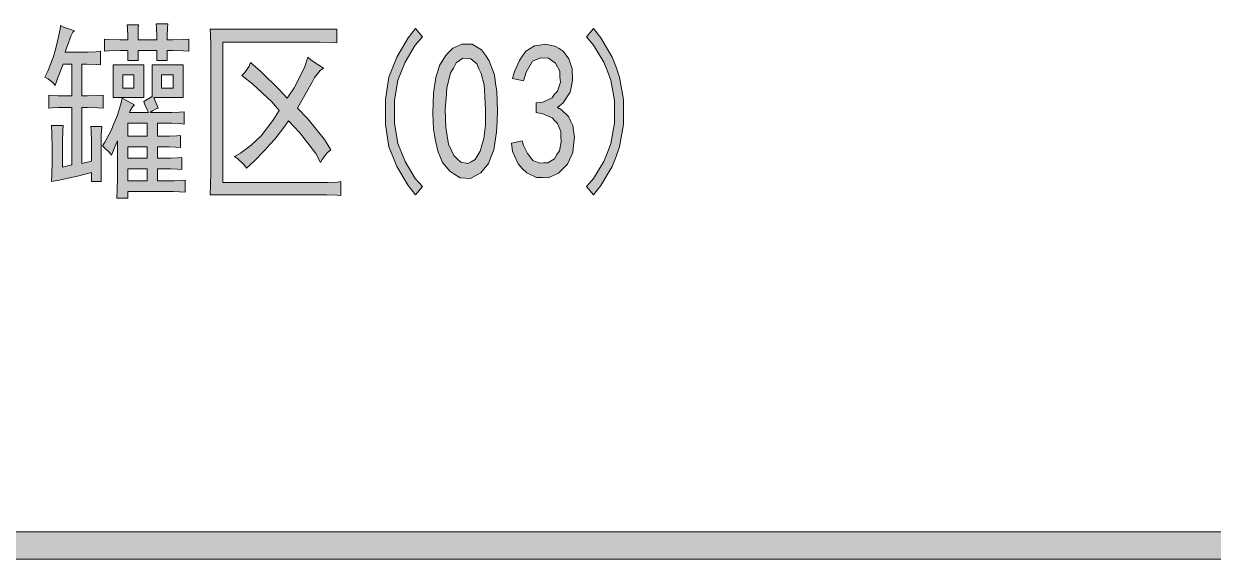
# Model space of a CAD drawing. Header units: millimetres. Extents: x 568 to 3948041, y -25191 to 63890.
# Drawn here: x 3942397 to 3945219, y -15751 to -14482 of the extents above; entities that cross this region are included whole.
import ezdxf

# ---------------------------------------------------------------- set-up
doc = ezdxf.new("R2010")
doc.units = ezdxf.units.MM

msp = doc.modelspace()

# ---------------------------------------------------------------- hatches: boundary and pattern name
h = msp.add_hatch(color=0)
h.dxf.hatch_style = 2
h.paths.add_polyline_path([(3942580.4, -14855.6), (3942557.6, -14855.6), (3942557.6, -14834.3), (3942524.2, -14842.7), (3942477.1, -14853.3), (3942462.7, -14855.6), (3942463.4, -14839.6), (3942464.2, -14808.5), (3942464.2, -14793.3), (3942464.2, -14776.6), (3942463.4, -14741.6), (3942462.7, -14722.6), (3942490, -14722.6), (3942489.3, -14734.8), (3942488.5, -14759.1), (3942488.5, -14771.3), (3942488.5, -14821.4), (3942511.3, -14816.1), (3942511.3, -14680.1), (3942483.9, -14680.1), (3942478.6, -14680.1), (3942464.9, -14680.8), (3942456.6, -14681.6), (3942456.6, -14651.2), (3942464.9, -14652), (3942478.6, -14652.7), (3942483.9, -14652.7), (3942511.3, -14652.7), (3942511.3, -14577.5), (3942490, -14577.5), (3942485.5, -14588.9), (3942476.3, -14614), (3942471, -14627.7), (3942467.2, -14622.3), (3942455.1, -14612.5), (3942446.7, -14607.9), (3942454.3, -14594.2), (3942466.5, -14561.6), (3942471.8, -14542.6), (3942477.1, -14522.8), (3942483.2, -14494.7), (3942483.9, -14485.6), (3942491.5, -14489.4), (3942508.2, -14495.5), (3942517.4, -14498.5), (3942513.6, -14501.5), (3942508.2, -14511.4), (3942506, -14518.3), (3942503.7, -14524.3), (3942498.4, -14539.5), (3942495.3, -14548.6), (3942541.7, -14548.6), (3942550, -14548.6), (3942569, -14547.9), (3942578.9, -14546.4), (3942578.9, -14579), (3942568.3, -14578.3), (3942546.2, -14577.5), (3942534.8, -14577.5), (3942534.8, -14652.7), (3942547.8, -14652.7), (3942572.8, -14652), (3942585, -14651.2), (3942585, -14681.6), (3942572.8, -14680.8), (3942547.8, -14680.1), (3942534.8, -14680.1), (3942534.8, -14813), (3942557.6, -14807), (3942557.6, -14769.7), (3942557.6, -14759.1), (3942556.9, -14736.3), (3942556.1, -14724.9), (3942581.9, -14724.9), (3942580.4, -14744.7)])
h = msp.add_hatch(color=0)
h.dxf.hatch_style = 2
h.paths.add_polyline_path([(3942738.5, -14481.8), (3942737.7, -14491.7), (3942736.9, -14510.7), (3942736.9, -14519.8), (3942749.8, -14519.8), (3942775.7, -14519), (3942788.6, -14518.3), (3942788.6, -14546.4), (3942775.7, -14545.6), (3942749.8, -14544.8), (3942736.9, -14544.8), (3942736.9, -14568.4), (3942712.6, -14568.4), (3942712.6, -14544.8), (3942668.6, -14544.8), (3942668.6, -14568.4), (3942643.5, -14568.4), (3942643.5, -14544.8), (3942626, -14544.8), (3942598.7, -14545.6), (3942588.8, -14546.4), (3942588.8, -14518.3), (3942598.7, -14519), (3942626, -14519.8), (3942643.5, -14519.8), (3942643.5, -14510.7), (3942642.7, -14493.2), (3942642, -14484.1), (3942669.3, -14484.1), (3942668.6, -14493.2), (3942668.6, -14510.7), (3942668.6, -14519.8), (3942712.6, -14519.8), (3942712.6, -14510.7), (3942711.9, -14491.7), (3942711.1, -14481.8)])
h = msp.add_hatch(color=0)
h.dxf.hatch_style = 2
h.paths.add_polyline_path([(3943139.6, -14526.6), (3943129, -14525.9), (3943100.1, -14525.1), (3943082.6, -14525.1), (3942869.1, -14525.1), (3942869.1, -14857.9), (3943103.9, -14857.9), (3943118.3, -14857.9), (3943141.1, -14857.1), (3943149.5, -14855.6), (3943149.5, -14888.3), (3943140.4, -14887.5), (3943116, -14886.7), (3943100.9, -14886.7), (3942839.5, -14886.7), (3942840.3, -14864.7), (3942841, -14833.6), (3942841, -14823.7), (3942841, -14550.2), (3942841, -14535), (3942840.3, -14506.9), (3942839.5, -14494.7), (3943139.6, -14494.7)])
h = msp.add_hatch(color=0)
h.dxf.hatch_style = 2
h.paths.add_polyline_path([(3943342.5, -14867), (3943326.5, -14886.7), (3943309, -14864.7), (3943281.7, -14819.9), (3943272.6, -14796.3), (3943263.4, -14773.5), (3943255.1, -14720.3), (3943255.1, -14690.7), (3943255.1, -14661.1), (3943263.4, -14607.9), (3943272.6, -14584.4), (3943281.7, -14560.8), (3943309, -14515.2), (3943326.5, -14493.2), (3943342.5, -14512.9), (3943325.7, -14532.7), (3943301.4, -14573), (3943293.1, -14594.2), (3943284.7, -14615.5), (3943276.4, -14663.4), (3943276.4, -14690.7), (3943276.4, -14717.3), (3943284.7, -14765.2), (3943293.1, -14786.4), (3943301.4, -14807.7), (3943325.7, -14848)])
h = msp.add_hatch(color=0)
h.dxf.hatch_style = 2
h.paths.add_polyline_path([(3943819.6, -14690.7), (3943819.6, -14720.3), (3943810.5, -14773.5), (3943802.1, -14796.3), (3943793, -14819.9), (3943765.6, -14864.7), (3943748.2, -14886.7), (3943732.2, -14867), (3943748.9, -14848), (3943773.2, -14807.7), (3943781.6, -14786.4), (3943789.9, -14765.2), (3943798.3, -14717.3), (3943798.3, -14690.7), (3943798.3, -14663.4), (3943789.9, -14615.5), (3943781.6, -14594.2), (3943773.2, -14573), (3943748.9, -14532.7), (3943732.2, -14512.9), (3943748.2, -14493.2), (3943765.6, -14515.2), (3943793, -14560.8), (3943802.1, -14584.4), (3943810.5, -14607.9), (3943819.6, -14661.1)])
h = msp.add_hatch(color=0)
h.paths.add_polyline_path([(3943368.3, -14670.2), (3943369, -14645.9), (3943374.4, -14607.9), (3943378.9, -14594.2), (3943383.5, -14580.6), (3943397.2, -14557.8), (3943405.5, -14548.6), (3943414.6, -14539.5), (3943435.9, -14530.4), (3943448.1, -14530.4), (3943461, -14530.4), (3943483, -14543.3), (3943492.1, -14556.2), (3943501.2, -14569.9), (3943513.4, -14602.6), (3943516.4, -14622.3), (3943519.5, -14642.1), (3943521, -14687.7), (3943520.2, -14712.8), (3943518.7, -14738.6), (3943511.9, -14780.4), (3943505.8, -14796.3), (3943499.7, -14813), (3943481.5, -14835.1), (3943469.3, -14841.1), (3943456.4, -14848), (3943432.1, -14846.5), (3943419.9, -14838.9), (3943407.8, -14831.3), (3943390.3, -14810.8), (3943385.8, -14798.6), (3943380.4, -14785.7), (3943373.6, -14759.1), (3943371.3, -14745.4), (3943369, -14731.7), (3943367.5, -14693.8)])
h.paths.add_polyline_path([(3943398.7, -14658.8), (3943396.4, -14683.9), (3943397.9, -14727.9), (3943401.7, -14746.9), (3943404.8, -14766.7), (3943416.9, -14794), (3943425.3, -14801.6), (3943433.6, -14810), (3943450.3, -14813), (3943458.7, -14808.5), (3943467.8, -14803.2), (3943480, -14783.4), (3943483.8, -14769), (3943488.3, -14753.8), (3943492.1, -14721.9), (3943492.1, -14703.6), (3943492.1, -14686.2), (3943490.6, -14654.3), (3943489.8, -14639.8), (3943489.1, -14626.1), (3943482.2, -14599.5), (3943476.9, -14588.2), (3943471.6, -14576.8), (3943457.2, -14564.6), (3943448.1, -14563.8), (3943438.9, -14563.1), (3943423, -14574.5), (3943416.1, -14586.6), (3943409.3, -14598), (3943401, -14634.5)])
h = msp.add_hatch(color=0)
h.dxf.hatch_style = 2
h.paths.add_polyline_path([(3943553.7, -14764.4), (3943579.5, -14759.1), (3943582.5, -14770.5), (3943591.7, -14789.5), (3943598.5, -14797.1), (3943604.6, -14805.4), (3943621.3, -14812.3), (3943630.4, -14811.5), (3943640.3, -14811.5), (3943656.2, -14801.6), (3943661.5, -14791.8), (3943667.6, -14782.6), (3943672.2, -14761.4), (3943671.4, -14749.2), (3943670.7, -14737.1), (3943663.1, -14718.1), (3943656.2, -14711.2), (3943650.2, -14704.4), (3943628.1, -14695.3), (3943612.9, -14692.2), (3943612.9, -14668.7), (3943628.1, -14667.2), (3943650.2, -14657.3), (3943656.2, -14648.9), (3943663.1, -14641.3), (3943669.9, -14620.1), (3943669.1, -14607.1), (3943668.4, -14594.2), (3943658.5, -14575.2), (3943650.2, -14569.2), (3943641.8, -14563.1), (3943623.6, -14562.3), (3943613.7, -14566.1), (3943603.8, -14570.7), (3943588.6, -14596.5), (3943582.5, -14617), (3943556.7, -14611.7), (3943561.3, -14595), (3943572.7, -14568.4), (3943580.3, -14557.8), (3943587.9, -14546.4), (3943608.4, -14534.2), (3943621.3, -14532.7), (3943634.2, -14530.4), (3943657, -14535), (3943666.9, -14540.3), (3943676.7, -14546.4), (3943689.7, -14564.6), (3943694.2, -14576.8), (3943698, -14588.2), (3943698.8, -14614.7), (3943696.5, -14629.2), (3943693.5, -14643.6), (3943676.7, -14668.7), (3943663.1, -14680.1), (3943672.9, -14685.4), (3943688.9, -14701.4), (3943694.2, -14712), (3943699.5, -14722.6), (3943703.3, -14751.5), (3943701.1, -14769), (3943699.5, -14786.4), (3943686.6, -14814.6), (3943676, -14825.2), (3943665.3, -14835.8), (3943641, -14846.5), (3943627.4, -14845.7), (3943613.7, -14845.7), (3943590.1, -14835.1), (3943579.5, -14824.4), (3943569.6, -14813.8), (3943556.7, -14784.2)])
h = msp.add_hatch(color=0)
h.dxf.hatch_style = 2
h.paths.add_polyline_path([(3942934.5, -14573.7), (3942959.5, -14595), (3943002.8, -14637.5), (3943021.8, -14658), (3943038.6, -14633.7), (3943062.9, -14585.1), (3943070.5, -14560.8), (3943078.8, -14567.6), (3943097.1, -14579.8), (3943108.4, -14586.6), (3943100.1, -14592.7), (3943086.4, -14609.4), (3943081.1, -14620.1), (3943075, -14631.5), (3943057.5, -14661.8), (3943046.1, -14681.6), (3943070.5, -14706.7), (3943110, -14756.1), (3943125.2, -14780.4), (3943116.8, -14787.2), (3943104.7, -14803.2), (3943100.9, -14810.8), (3943089.5, -14789.5), (3943051.5, -14740.1), (3943024.9, -14712), (3943014.2, -14727.2), (3942992.2, -14755.3), (3942980.8, -14767.5), (3942969.4, -14780.4), (3942942.1, -14808.5), (3942925.3, -14823.7), (3942919.3, -14815.3), (3942904.8, -14801.6), (3942896.5, -14796.3), (3942910.9, -14788.7), (3942936.7, -14769), (3942948.9, -14757.6), (3942960.3, -14746.9), (3942987.6, -14711.2), (3943002.8, -14686.9), (3942985.4, -14666.4), (3942940.5, -14624.6), (3942914, -14604.1), (3942921.6, -14597.3), (3942931.4, -14582.1)])
h = msp.add_hatch(color=0)
h.paths.add_polyline_path([(3942583.5, -14771.3), (3942589.5, -14762.1), (3942604, -14734.8), (3942611.6, -14716.5), (3942619.2, -14698.3), (3942628.3, -14668.7), (3942630.6, -14658), (3942638.9, -14662.6), (3942653.4, -14671), (3942659.4, -14674), (3942654.9, -14678.6), (3942649.6, -14687.7), (3942648, -14692.2), (3942692.9, -14692.2), (3942689.8, -14685.4), (3942683.7, -14671.7), (3942681.5, -14665.6), (3942701.2, -14654.3), (3942701.2, -14579), (3942774.9, -14579), (3942774.9, -14656.5), (3942705.8, -14656.5), (3942715.7, -14681.6), (3942711.1, -14683.1), (3942702, -14688.4), (3942696.7, -14692.2), (3942741.5, -14692.2), (3942748.3, -14692.2), (3942766.6, -14691.5), (3942777.2, -14690.7), (3942777.2, -14719.6), (3942766.6, -14718.1), (3942748.3, -14717.3), (3942741.5, -14717.3), (3942714.1, -14717.3), (3942714.1, -14747.7), (3942735.4, -14747.7), (3942743, -14747.7), (3942759.7, -14746.9), (3942768.8, -14746.2), (3942768.8, -14775.1), (3942757.4, -14774.3), (3942740.7, -14773.5), (3942735.4, -14773.5), (3942714.1, -14773.5), (3942714.1, -14800.1), (3942738.5, -14800.1), (3942746, -14800.1), (3942762, -14799.4), (3942771.9, -14798.6), (3942771.9, -14826.7), (3942762, -14826), (3942746, -14825.2), (3942738.5, -14825.2), (3942714.1, -14825.2), (3942714.1, -14854.1), (3942749.8, -14854.1), (3942753.6, -14854.1), (3942768.8, -14853.3), (3942780.2, -14852.5), (3942780.2, -14880.7), (3942766.6, -14879.9), (3942751.4, -14879.1), (3942643.5, -14879.1), (3942643.5, -14895.1), (3942617.7, -14895.1), (3942618.4, -14874.6), (3942619.2, -14848), (3942619.2, -14841.1), (3942619.2, -14759.1), (3942616.1, -14765.9), (3942609.3, -14783.4), (3942604.7, -14793.3), (3942600.9, -14787.2), (3942589.5, -14776.6)])
h.paths.add_polyline_path([(3942689.8, -14747.7), (3942689.8, -14717.3), (3942643.5, -14717.3), (3942643.5, -14747.7)])
h.paths.add_polyline_path([(3942689.8, -14854.1), (3942689.8, -14825.2), (3942643.5, -14825.2), (3942643.5, -14854.1)])
h.paths.add_polyline_path([(3942689.8, -14800.1), (3942689.8, -14773.5), (3942643.5, -14773.5), (3942643.5, -14800.1)])
h.paths.add_polyline_path([(3942751.4, -14634.5), (3942751.4, -14602.6), (3942724, -14602.6), (3942724, -14634.5)])
h = msp.add_hatch(color=0)
h.paths.add_polyline_path([(3942681.5, -14656.5), (3942609.3, -14656.5), (3942609.3, -14579), (3942681.5, -14579)])
h.paths.add_polyline_path([(3942657.9, -14634.5), (3942657.9, -14602.6), (3942632.1, -14602.6), (3942632.1, -14634.5)])
h = msp.add_hatch(color=0)
h.dxf.hatch_style = 2
h.paths.add_polyline_path([(3946541, -15686), (3946541, -15750.6), (3939036.2, -15750.6), (3939036.2, -15686)])

# ---------------------------------------------------------------- linework, layer by layer
at = {"color": 0, "lineweight": 0}
for points in [[(3942580.4, -14855.6), (3942557.6, -14855.6), (3942557.6, -14834.3), (3942524.2, -14842.7), (3942477.1, -14853.3), (3942462.7, -14855.6), (3942463.4, -14839.6), (3942464.2, -14808.5), (3942464.2, -14793.3), (3942464.2, -14776.6), (3942463.4, -14741.6), (3942462.7, -14722.6), (3942490, -14722.6), (3942489.3, -14734.8), (3942488.5, -14759.1), (3942488.5, -14771.3), (3942488.5, -14821.4), (3942511.3, -14816.1), (3942511.3, -14680.1), (3942483.9, -14680.1), (3942478.6, -14680.1), (3942464.9, -14680.8), (3942456.6, -14681.6), (3942456.6, -14651.2), (3942464.9, -14652), (3942478.6, -14652.7), (3942483.9, -14652.7), (3942511.3, -14652.7), (3942511.3, -14577.5), (3942490, -14577.5), (3942485.5, -14588.9), (3942476.3, -14614), (3942471, -14627.7), (3942467.2, -14622.3), (3942455.1, -14612.5), (3942446.7, -14607.9), (3942454.3, -14594.2), (3942466.5, -14561.6), (3942471.8, -14542.6), (3942477.1, -14522.8), (3942483.2, -14494.7), (3942483.9, -14485.6), (3942491.5, -14489.4), (3942508.2, -14495.5), (3942517.4, -14498.5), (3942513.6, -14501.5), (3942508.2, -14511.4), (3942506, -14518.3), (3942503.7, -14524.3), (3942498.4, -14539.5), (3942495.3, -14548.6), (3942541.7, -14548.6), (3942550, -14548.6), (3942569, -14547.9), (3942578.9, -14546.4), (3942578.9, -14579), (3942568.3, -14578.3), (3942546.2, -14577.5), (3942534.8, -14577.5), (3942534.8, -14652.7), (3942547.8, -14652.7), (3942572.8, -14652), (3942585, -14651.2), (3942585, -14681.6), (3942572.8, -14680.8), (3942547.8, -14680.1), (3942534.8, -14680.1), (3942534.8, -14813), (3942557.6, -14807), (3942557.6, -14769.7), (3942557.6, -14759.1), (3942556.9, -14736.3), (3942556.1, -14724.9), (3942581.9, -14724.9), (3942580.4, -14744.7)], [(3942738.5, -14481.8), (3942737.7, -14491.7), (3942736.9, -14510.7), (3942736.9, -14519.8), (3942749.8, -14519.8), (3942775.7, -14519), (3942788.6, -14518.3), (3942788.6, -14546.4), (3942775.7, -14545.6), (3942749.8, -14544.8), (3942736.9, -14544.8), (3942736.9, -14568.4), (3942712.6, -14568.4), (3942712.6, -14544.8), (3942668.6, -14544.8), (3942668.6, -14568.4), (3942643.5, -14568.4), (3942643.5, -14544.8), (3942626, -14544.8), (3942598.7, -14545.6), (3942588.8, -14546.4), (3942588.8, -14518.3), (3942598.7, -14519), (3942626, -14519.8), (3942643.5, -14519.8), (3942643.5, -14510.7), (3942642.7, -14493.2), (3942642, -14484.1), (3942669.3, -14484.1), (3942668.6, -14493.2), (3942668.6, -14510.7), (3942668.6, -14519.8), (3942712.6, -14519.8), (3942712.6, -14510.7), (3942711.9, -14491.7), (3942711.1, -14481.8)], [(3943139.6, -14526.6), (3943129, -14525.9), (3943100.1, -14525.1), (3943082.6, -14525.1), (3942869.1, -14525.1), (3942869.1, -14857.9), (3943103.9, -14857.9), (3943118.3, -14857.9), (3943141.1, -14857.1), (3943149.5, -14855.6), (3943149.5, -14888.3), (3943140.4, -14887.5), (3943116, -14886.7), (3943100.9, -14886.7), (3942839.5, -14886.7), (3942840.3, -14864.7), (3942841, -14833.6), (3942841, -14823.7), (3942841, -14550.2), (3942841, -14535), (3942840.3, -14506.9), (3942839.5, -14494.7), (3943139.6, -14494.7)], [(3943342.5, -14867), (3943326.5, -14886.7), (3943309, -14864.7), (3943281.7, -14819.9), (3943272.6, -14796.3), (3943263.4, -14773.5), (3943255.1, -14720.3), (3943255.1, -14690.7), (3943255.1, -14661.1), (3943263.4, -14607.9), (3943272.6, -14584.4), (3943281.7, -14560.8), (3943309, -14515.2), (3943326.5, -14493.2), (3943342.5, -14512.9), (3943325.7, -14532.7), (3943301.4, -14573), (3943293.1, -14594.2), (3943284.7, -14615.5), (3943276.4, -14663.4), (3943276.4, -14690.7), (3943276.4, -14717.3), (3943284.7, -14765.2), (3943293.1, -14786.4), (3943301.4, -14807.7), (3943325.7, -14848)], [(3943819.6, -14690.7), (3943819.6, -14720.3), (3943810.5, -14773.5), (3943802.1, -14796.3), (3943793, -14819.9), (3943765.6, -14864.7), (3943748.2, -14886.7), (3943732.2, -14867), (3943748.9, -14848), (3943773.2, -14807.7), (3943781.6, -14786.4), (3943789.9, -14765.2), (3943798.3, -14717.3), (3943798.3, -14690.7), (3943798.3, -14663.4), (3943789.9, -14615.5), (3943781.6, -14594.2), (3943773.2, -14573), (3943748.9, -14532.7), (3943732.2, -14512.9), (3943748.2, -14493.2), (3943765.6, -14515.2), (3943793, -14560.8), (3943802.1, -14584.4), (3943810.5, -14607.9), (3943819.6, -14661.1)], [(3943368.3, -14670.2), (3943369, -14645.9), (3943374.4, -14607.9), (3943378.9, -14594.2), (3943383.5, -14580.6), (3943397.2, -14557.8), (3943405.5, -14548.6), (3943414.6, -14539.5), (3943435.9, -14530.4), (3943448.1, -14530.4), (3943461, -14530.4), (3943483, -14543.3), (3943492.1, -14556.2), (3943501.2, -14569.9), (3943513.4, -14602.6), (3943516.4, -14622.3), (3943519.5, -14642.1), (3943521, -14687.7), (3943520.2, -14712.8), (3943518.7, -14738.6), (3943511.9, -14780.4), (3943505.8, -14796.3), (3943499.7, -14813), (3943481.5, -14835.1), (3943469.3, -14841.1), (3943456.4, -14848), (3943432.1, -14846.5), (3943419.9, -14838.9), (3943407.8, -14831.3), (3943390.3, -14810.8), (3943385.8, -14798.6), (3943380.4, -14785.7), (3943373.6, -14759.1), (3943371.3, -14745.4), (3943369, -14731.7), (3943367.5, -14693.8)], [(3943553.7, -14764.4), (3943579.5, -14759.1), (3943582.5, -14770.5), (3943591.7, -14789.5), (3943598.5, -14797.1), (3943604.6, -14805.4), (3943621.3, -14812.3), (3943630.4, -14811.5), (3943640.3, -14811.5), (3943656.2, -14801.6), (3943661.5, -14791.8), (3943667.6, -14782.6), (3943672.2, -14761.4), (3943671.4, -14749.2), (3943670.7, -14737.1), (3943663.1, -14718.1), (3943656.2, -14711.2), (3943650.2, -14704.4), (3943628.1, -14695.3), (3943612.9, -14692.2), (3943612.9, -14668.7), (3943628.1, -14667.2), (3943650.2, -14657.3), (3943656.2, -14648.9), (3943663.1, -14641.3), (3943669.9, -14620.1), (3943669.1, -14607.1), (3943668.4, -14594.2), (3943658.5, -14575.2), (3943650.2, -14569.2), (3943641.8, -14563.1), (3943623.6, -14562.3), (3943613.7, -14566.1), (3943603.8, -14570.7), (3943588.6, -14596.5), (3943582.5, -14617), (3943556.7, -14611.7), (3943561.3, -14595), (3943572.7, -14568.4), (3943580.3, -14557.8), (3943587.9, -14546.4), (3943608.4, -14534.2), (3943621.3, -14532.7), (3943634.2, -14530.4), (3943657, -14535), (3943666.9, -14540.3), (3943676.7, -14546.4), (3943689.7, -14564.6), (3943694.2, -14576.8), (3943698, -14588.2), (3943698.8, -14614.7), (3943696.5, -14629.2), (3943693.5, -14643.6), (3943676.7, -14668.7), (3943663.1, -14680.1), (3943672.9, -14685.4), (3943688.9, -14701.4), (3943694.2, -14712), (3943699.5, -14722.6), (3943703.3, -14751.5), (3943701.1, -14769), (3943699.5, -14786.4), (3943686.6, -14814.6), (3943676, -14825.2), (3943665.3, -14835.8), (3943641, -14846.5), (3943627.4, -14845.7), (3943613.7, -14845.7), (3943590.1, -14835.1), (3943579.5, -14824.4), (3943569.6, -14813.8), (3943556.7, -14784.2)], [(3942934.5, -14573.7), (3942959.5, -14595), (3943002.8, -14637.5), (3943021.8, -14658), (3943038.6, -14633.7), (3943062.9, -14585.1), (3943070.5, -14560.8), (3943078.8, -14567.6), (3943097.1, -14579.8), (3943108.4, -14586.6), (3943100.1, -14592.7), (3943086.4, -14609.4), (3943081.1, -14620.1), (3943075, -14631.5), (3943057.5, -14661.8), (3943046.1, -14681.6), (3943070.5, -14706.7), (3943110, -14756.1), (3943125.2, -14780.4), (3943116.8, -14787.2), (3943104.7, -14803.2), (3943100.9, -14810.8), (3943089.5, -14789.5), (3943051.5, -14740.1), (3943024.9, -14712), (3943014.2, -14727.2), (3942992.2, -14755.3), (3942980.8, -14767.5), (3942969.4, -14780.4), (3942942.1, -14808.5), (3942925.3, -14823.7), (3942919.3, -14815.3), (3942904.8, -14801.6), (3942896.5, -14796.3), (3942910.9, -14788.7), (3942936.7, -14769), (3942948.9, -14757.6), (3942960.3, -14746.9), (3942987.6, -14711.2), (3943002.8, -14686.9), (3942985.4, -14666.4), (3942940.5, -14624.6), (3942914, -14604.1), (3942921.6, -14597.3), (3942931.4, -14582.1)], [(3942583.5, -14771.3), (3942589.5, -14762.1), (3942604, -14734.8), (3942611.6, -14716.5), (3942619.2, -14698.3), (3942628.3, -14668.7), (3942630.6, -14658), (3942638.9, -14662.6), (3942653.4, -14671), (3942659.4, -14674), (3942654.9, -14678.6), (3942649.6, -14687.7), (3942648, -14692.2), (3942692.9, -14692.2), (3942689.8, -14685.4), (3942683.7, -14671.7), (3942681.5, -14665.6), (3942701.2, -14654.3), (3942701.2, -14579), (3942774.9, -14579), (3942774.9, -14656.5), (3942705.8, -14656.5), (3942715.7, -14681.6), (3942711.1, -14683.1), (3942702, -14688.4), (3942696.7, -14692.2), (3942741.5, -14692.2), (3942748.3, -14692.2), (3942766.6, -14691.5), (3942777.2, -14690.7), (3942777.2, -14719.6), (3942766.6, -14718.1), (3942748.3, -14717.3), (3942741.5, -14717.3), (3942714.1, -14717.3), (3942714.1, -14747.7), (3942735.4, -14747.7), (3942743, -14747.7), (3942759.7, -14746.9), (3942768.8, -14746.2), (3942768.8, -14775.1), (3942757.4, -14774.3), (3942740.7, -14773.5), (3942735.4, -14773.5), (3942714.1, -14773.5), (3942714.1, -14800.1), (3942738.5, -14800.1), (3942746, -14800.1), (3942762, -14799.4), (3942771.9, -14798.6), (3942771.9, -14826.7), (3942762, -14826), (3942746, -14825.2), (3942738.5, -14825.2), (3942714.1, -14825.2), (3942714.1, -14854.1), (3942749.8, -14854.1), (3942753.6, -14854.1), (3942768.8, -14853.3), (3942780.2, -14852.5), (3942780.2, -14880.7), (3942766.6, -14879.9), (3942751.4, -14879.1), (3942643.5, -14879.1), (3942643.5, -14895.1), (3942617.7, -14895.1), (3942618.4, -14874.6), (3942619.2, -14848), (3942619.2, -14841.1), (3942619.2, -14759.1), (3942616.1, -14765.9), (3942609.3, -14783.4), (3942604.7, -14793.3), (3942600.9, -14787.2), (3942589.5, -14776.6)], [(3942681.5, -14656.5), (3942609.3, -14656.5), (3942609.3, -14579), (3942681.5, -14579)], [(3943398.7, -14658.8), (3943396.4, -14683.9), (3943397.9, -14727.9), (3943401.7, -14746.9), (3943404.8, -14766.7), (3943416.9, -14794), (3943425.3, -14801.6), (3943433.6, -14810), (3943450.3, -14813), (3943458.7, -14808.5), (3943467.8, -14803.2), (3943480, -14783.4), (3943483.8, -14769), (3943488.3, -14753.8), (3943492.1, -14721.9), (3943492.1, -14703.6), (3943492.1, -14686.2), (3943490.6, -14654.3), (3943489.8, -14639.8), (3943489.1, -14626.1), (3943482.2, -14599.5), (3943476.9, -14588.2), (3943471.6, -14576.8), (3943457.2, -14564.6), (3943448.1, -14563.8), (3943438.9, -14563.1), (3943423, -14574.5), (3943416.1, -14586.6), (3943409.3, -14598), (3943401, -14634.5)], [(3942657.9, -14634.5), (3942657.9, -14602.6), (3942632.1, -14602.6), (3942632.1, -14634.5)], [(3942751.4, -14634.5), (3942751.4, -14602.6), (3942724, -14602.6), (3942724, -14634.5)], [(3942689.8, -14747.7), (3942689.8, -14717.3), (3942643.5, -14717.3), (3942643.5, -14747.7)], [(3942689.8, -14800.1), (3942689.8, -14773.5), (3942643.5, -14773.5), (3942643.5, -14800.1)], [(3942689.8, -14854.1), (3942689.8, -14825.2), (3942643.5, -14825.2), (3942643.5, -14854.1)], [(3946541, -15686), (3946541, -15750.6), (3939036.2, -15750.6), (3939036.2, -15686)]]:
    msp.add_lwpolyline(points, close=True, dxfattribs=at)

doc.saveas('drawing.dxf')
